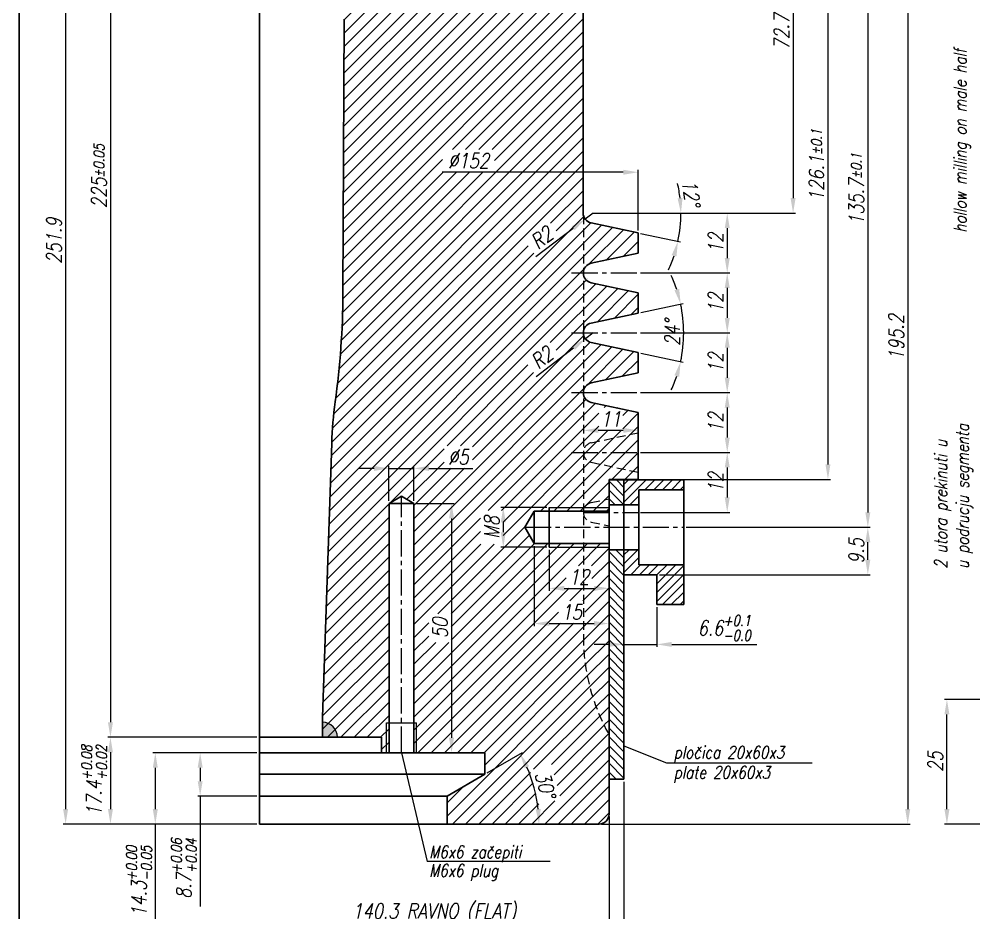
# Model space of a CAD drawing. Extents: x 39 to 1277, y -73 to 631.
# Drawn here: x 479.4 to 671, y 100.4 to 279.6 of the extents above; entities that cross this region are included whole.
import ezdxf

# ---------------------------------------------------------------- set-up
doc = ezdxf.new("R2010")
doc.units = 0
doc.header["$LTSCALE"] = 7
doc.header["$MEASUREMENT"] = 0
doc.linetypes.add('CENTER2', pattern=[1.125, 0.75, -0.125, 0.125, -0.125])
doc.linetypes.add('HIDDEN', pattern=[0.375, 0.25, -0.125])
doc.layers.get('0').update_dxf_attribs({"linetype": 'CONTINUOUS', "lineweight": 15})
for name, color, linetype, lineweight in [('1', 1, 'CENTER2', 15), ('2', 2, 'HIDDEN', 15), ('3', 3, 'CONTINUOUS', 30), ('8', 251, 'CONTINUOUS', 15), ('ENGLISH', 252, 'CONTINUOUS', 18)]:
    doc.layers.add(name, color=color, linetype=linetype, lineweight=lineweight)
doc.styles.add('ITALICT', font='ITALICT.shx', dxfattribs={"width": 0.8, "height": 3})
doc.dimstyles.get("Standard").update_dxf_attribs({"dimtxt": 3, "dimasz": 3, "dimexe": 0.5, "dimexo": 0.5, "dimgap": 0.8, "dimtad": 1, "dimdsep": 46, "dimtxsty": 'ITALICT', "dimcen": 0.09, "dimazin": 2, "dimtfac": 1, "dimtmove": 0, "dimatfit": 3, "dimfxl": 1, "dimtolj": 1, "dimtzin": 0, "dimarcsym": 0})

# ---------------------------------------------------------------- blocks, each defined once
blk = doc.blocks.new('*D74')
at = {"color": 0, "lineweight": -2, "transparency": 16777216}
for p, q in [((585.78, 173.22), (585.78, 164.98)), ((588.78, 165.48), (594.78, 165.48))]:
    blk.add_line(p, q, dxfattribs=at)
at = {"color": 0, "transparency": 16777216}
for points in [[(588.78, 165.98), (588.78, 164.98), (585.78, 165.48)], [(594.78, 165.98), (594.78, 164.98), (597.78, 165.48)]]:
    blk.add_solid(points, dxfattribs=at)
at = {"color": 0, "transparency": 16777216, "insert": (591.78, 167.78), "char_height": 3, "attachment_point": 5, "style": 'ITALICT'}
blk.add_mtext('\\A1;12', dxfattribs=at)
blk = doc.blocks.new('*D75')
at = {"color": 0, "lineweight": -2, "transparency": 16777216}
for p, q in [((582.78, 173.97), (582.78, 157.93)), ((585.78, 158.43), (594.78, 158.43))]:
    blk.add_line(p, q, dxfattribs=at)
at = {"color": 0, "transparency": 16777216}
for points in [[(585.78, 158.93), (585.78, 157.93), (582.78, 158.43)], [(594.78, 158.93), (594.78, 157.93), (597.78, 158.43)]]:
    blk.add_solid(points, dxfattribs=at)
at = {"color": 0, "transparency": 16777216, "insert": (590.28, 160.73), "char_height": 3, "attachment_point": 5, "style": 'ITALICT'}
blk.add_mtext('\\A1;15', dxfattribs=at)
blk = doc.blocks.new('*D21')
at = {"color": 0, "lineweight": -2, "transparency": 16777216}
for p, q in [((606.08, 313.42), (642.21, 313.42)), ((641.71, 310.42), (641.71, 190.32)), ((604.13, 187.32), (642.21, 187.32))]:
    blk.add_line(p, q, dxfattribs=at)
at = {"color": 0, "transparency": 16777216}
for points in [[(641.21, 310.42), (642.21, 310.42), (641.71, 313.42)], [(641.21, 190.32), (642.21, 190.32), (641.71, 187.32)]]:
    blk.add_solid(points, dxfattribs=at)
at = {"color": 0, "transparency": 16777216, "insert": (639.41, 250.37), "char_height": 3, "attachment_point": 5, "rotation": 90, "style": 'ITALICT'}
blk.add_mtext('\\A1;126.1{}{\\H0.71x;\\C3;%%p0.1}', dxfattribs=at)
blk = doc.blocks.new('*D22')
at = {"color": 0, "lineweight": -2, "transparency": 16777216}
for p, q in [((606.08, 313.42), (650.21, 313.42)), ((649.71, 310.42), (649.71, 180.72)), ((613.28, 177.72), (650.21, 177.72))]:
    blk.add_line(p, q, dxfattribs=at)
at = {"color": 0, "transparency": 16777216}
for points in [[(649.21, 310.42), (650.21, 310.42), (649.71, 313.42)], [(649.21, 180.72), (650.21, 180.72), (649.71, 177.72)]]:
    blk.add_solid(points, dxfattribs=at)
at = {"color": 0, "transparency": 16777216, "insert": (647.41, 245.57), "char_height": 3, "attachment_point": 5, "rotation": 90, "style": 'ITALICT'}
blk.add_mtext('\\A1;135.7{}{\\H0.71x;\\C3;%%p0.1}', dxfattribs=at)
blk = doc.blocks.new('*D76')
at = {"color": 0, "lineweight": -2, "transparency": 16777216}
for p, q in [((594.63, 216.72), (593.04, 215.51)), ((583.18, 207.99), (590.66, 213.69))]:
    blk.add_line(p, q, dxfattribs=at)
at = {"color": 0, "transparency": 16777216}
blk.add_solid([(590.35, 214.09), (590.96, 213.29), (593.04, 215.51)], dxfattribs=at)
at = {"color": 0, "transparency": 16777216, "insert": (584.33, 211.76), "char_height": 3, "attachment_point": 5, "rotation": 37.3097, "style": 'ITALICT'}
blk.add_mtext('\\A1;R2', dxfattribs=at)
blk = doc.blocks.new('*D23')
at = {"color": 0, "lineweight": -2, "transparency": 16777216}
for p, q in [((604.17, 220.79), (612.65, 222.6)), ((604.17, 212.65), (612.65, 210.85))]:
    blk.add_line(p, q, dxfattribs=at)
for start, end in [(18.1964, 24.3928), (348, 12), (335.6072, 341.8036)]:
    blk.add_arc((585.01, 216.72), 27.75, start, end, dxfattribs=at)
at = {"color": 0, "transparency": 16777216}
for points in [[(611.86, 225.52), (610.9, 225.26), (612.16, 222.49)], [(610.9, 208.18), (611.86, 207.92), (612.16, 210.95)]]:
    blk.add_solid(points, dxfattribs=at)
at = {"color": 0, "transparency": 16777216, "insert": (610.47, 216.72), "char_height": 3, "attachment_point": 5, "rotation": 90, "style": 'ITALICT'}
blk.add_mtext('\\A1;24°', dxfattribs=at)
blk = doc.blocks.new('*D24')
at = {"color": 0, "lineweight": -2, "transparency": 16777216}
for p, q in [((604.13, 228.72), (622, 228.72)), ((621.5, 225.72), (621.5, 219.72)), ((604.13, 216.72), (622, 216.72))]:
    blk.add_line(p, q, dxfattribs=at)
at = {"color": 0, "transparency": 16777216}
for points in [[(621, 225.72), (622, 225.72), (621.5, 228.72)], [(621, 219.72), (622, 219.72), (621.5, 216.72)]]:
    blk.add_solid(points, dxfattribs=at)
at = {"color": 0, "transparency": 16777216, "insert": (619.2, 222.72), "char_height": 3, "attachment_point": 5, "rotation": 90, "style": 'ITALICT'}
blk.add_mtext('\\A1;12', dxfattribs=at)
blk = doc.blocks.new('*D25')
at = {"color": 0, "lineweight": -2, "transparency": 16777216}
for p, q in [((604.13, 216.72), (622, 216.72)), ((621.5, 213.72), (621.5, 207.72)), ((604.13, 204.72), (622, 204.72))]:
    blk.add_line(p, q, dxfattribs=at)
at = {"color": 0, "transparency": 16777216}
for points in [[(621, 213.72), (622, 213.72), (621.5, 216.72)], [(621, 207.72), (622, 207.72), (621.5, 204.72)]]:
    blk.add_solid(points, dxfattribs=at)
at = {"color": 0, "transparency": 16777216, "insert": (619.2, 210.72), "char_height": 3, "attachment_point": 5, "rotation": 90, "style": 'ITALICT'}
blk.add_mtext('\\A1;12', dxfattribs=at)
blk = doc.blocks.new('*D26')
at = {"color": 0, "lineweight": -2, "transparency": 16777216}
for p, q in [((604.13, 204.72), (622, 204.72)), ((621.5, 201.72), (621.5, 195.72)), ((604.13, 192.72), (622, 192.72))]:
    blk.add_line(p, q, dxfattribs=at)
at = {"color": 0, "transparency": 16777216}
for points in [[(621, 201.72), (622, 201.72), (621.5, 204.72)], [(621, 195.72), (622, 195.72), (621.5, 192.72)]]:
    blk.add_solid(points, dxfattribs=at)
at = {"color": 0, "transparency": 16777216, "insert": (619.2, 198.72), "char_height": 3, "attachment_point": 5, "rotation": 90, "style": 'ITALICT'}
blk.add_mtext('\\A1;12', dxfattribs=at)
blk = doc.blocks.new('*D27')
at = {"color": 0, "lineweight": -2, "transparency": 16777216}
for p, q in [((604.13, 192.72), (622, 192.72)), ((621.5, 189.72), (621.5, 183.72)), ((604.13, 180.72), (622, 180.72))]:
    blk.add_line(p, q, dxfattribs=at)
at = {"color": 0, "transparency": 16777216}
for points in [[(621, 189.72), (622, 189.72), (621.5, 192.72)], [(621, 183.72), (622, 183.72), (621.5, 180.72)]]:
    blk.add_solid(points, dxfattribs=at)
at = {"color": 0, "transparency": 16777216, "insert": (619.2, 186.72), "char_height": 3, "attachment_point": 5, "rotation": 90, "style": 'ITALICT'}
blk.add_mtext('\\A1;12', dxfattribs=at)
blk = doc.blocks.new('*D77')
at = {"color": 0, "lineweight": -2, "transparency": 16777216}
blk.add_line((600.63, 197.16), (595.63, 197.16), dxfattribs=at)
at = {"color": 0, "transparency": 16777216}
for points in [[(595.63, 197.66), (595.63, 196.66), (592.63, 197.16)], [(600.63, 197.66), (600.63, 196.66), (603.63, 197.16)]]:
    blk.add_solid(points, dxfattribs=at)
at = {"color": 0, "transparency": 16777216, "insert": (598.13, 199.46), "char_height": 3, "attachment_point": 5, "style": 'ITALICT'}
blk.add_mtext('\\A1;11', dxfattribs=at)
blk = doc.blocks.new('*D28')
at = {"color": 0, "lineweight": -2, "transparency": 16777216}
for p, q in [((527.13, 360.62), (497.24, 360.62)), ((497.74, 357.62), (497.74, 138.62)), ((527.13, 135.62), (497.24, 135.62))]:
    blk.add_line(p, q, dxfattribs=at)
at = {"color": 0, "transparency": 16777216}
for points in [[(497.24, 357.62), (498.24, 357.62), (497.74, 360.62)], [(497.24, 138.62), (498.24, 138.62), (497.74, 135.62)]]:
    blk.add_solid(points, dxfattribs=at)
at = {"color": 0, "transparency": 16777216, "insert": (495.44, 248.12), "char_height": 3, "attachment_point": 5, "rotation": 90, "style": 'ITALICT'}
blk.add_mtext('\\A1;225{}{\\H0.71x;\\C3;%%p0.05}', dxfattribs=at)
blk = doc.blocks.new('*D29')
at = {"color": 0, "lineweight": -2, "transparency": 16777216}
for p, q in [((527.13, 135.62), (497.24, 135.62)), ((497.74, 132.62), (497.74, 121.22)), ((527.13, 118.22), (497.24, 118.22))]:
    blk.add_line(p, q, dxfattribs=at)
at = {"color": 0, "transparency": 16777216}
for points in [[(497.24, 132.62), (498.24, 132.62), (497.74, 135.62)], [(497.24, 121.22), (498.24, 121.22), (497.74, 118.22)]]:
    blk.add_solid(points, dxfattribs=at)
at = {"color": 0, "transparency": 16777216, "insert": (494.46, 126.92), "char_height": 3, "attachment_point": 5, "rotation": 90, "style": 'ITALICT'}
blk.add_mtext('\\A1;17.4{}{\\H0.71x;\\C3;\\S+0.08^ +0.02;}', dxfattribs=at)
blk = doc.blocks.new('*D78')
at = {"color": 0, "lineweight": -2, "transparency": 16777216}
for p, q in [((585.28, 181.72), (576.06, 181.72)), ((576.56, 178.72), (576.56, 176.72)), ((585.28, 173.72), (576.06, 173.72))]:
    blk.add_line(p, q, dxfattribs=at)
at = {"color": 0, "transparency": 16777216}
for points in [[(576.06, 178.72), (577.06, 178.72), (576.56, 181.72)], [(576.06, 176.72), (577.06, 176.72), (576.56, 173.72)]]:
    blk.add_solid(points, dxfattribs=at)
at = {"color": 0, "transparency": 16777216, "insert": (574.26, 177.72), "char_height": 3, "attachment_point": 5, "rotation": 90, "style": 'ITALICT'}
blk.add_mtext('\\A1;M8', dxfattribs=at)
blk = doc.blocks.new('*D31')
at = {"color": 0, "lineweight": -2, "transparency": 16777216}
for p, q in [((527.13, 132.52), (506.24, 132.52)), ((506.74, 129.52), (506.74, 121.22)), ((527.13, 118.22), (506.24, 118.22)), ((506.74, 118.22), (506.74, 98.26))]:
    blk.add_line(p, q, dxfattribs=at)
at = {"color": 0, "transparency": 16777216}
for points in [[(506.24, 129.52), (507.24, 129.52), (506.74, 132.52)], [(506.24, 121.22), (507.24, 121.22), (506.74, 118.22)]]:
    blk.add_solid(points, dxfattribs=at)
at = {"color": 0, "transparency": 16777216, "insert": (503.46, 106.74), "char_height": 3, "attachment_point": 5, "rotation": 90, "style": 'ITALICT'}
blk.add_mtext('\\A1;14.3{}{\\H0.71x;\\C3;\\S+0.00^ -0.05;}', dxfattribs=at)
blk = doc.blocks.new('*D32')
at = {"color": 0, "lineweight": -2, "transparency": 16777216}
for p, q in [((527.13, 132.52), (515.24, 132.52)), ((515.74, 129.52), (515.74, 126.82)), ((527.13, 123.82), (515.24, 123.82)), ((515.74, 123.82), (515.74, 101.7))]:
    blk.add_line(p, q, dxfattribs=at)
at = {"color": 0, "transparency": 16777216}
for points in [[(515.24, 129.52), (516.24, 129.52), (515.74, 132.52)], [(515.24, 126.82), (516.24, 126.82), (515.74, 123.82)]]:
    blk.add_solid(points, dxfattribs=at)
at = {"color": 0, "transparency": 16777216, "insert": (512.46, 109.27), "char_height": 3, "attachment_point": 5, "rotation": 90, "style": 'ITALICT'}
blk.add_mtext('\\A1;8.7{}{\\H0.71x;\\C3;\\S+0.06^ +0.04;}', dxfattribs=at)
blk = doc.blocks.new('*D37')
at = {"color": 0, "lineweight": -2, "transparency": 16777216}
for p, q in [((527.13, 370.12), (488.24, 370.12)), ((488.74, 367.12), (488.74, 121.22)), ((527.13, 118.22), (488.24, 118.22))]:
    blk.add_line(p, q, dxfattribs=at)
at = {"color": 0, "transparency": 16777216}
for points in [[(488.24, 367.12), (489.24, 367.12), (488.74, 370.12)], [(488.24, 121.22), (489.24, 121.22), (488.74, 118.22)]]:
    blk.add_solid(points, dxfattribs=at)
at = {"color": 0, "transparency": 16777216, "insert": (486.44, 235.17), "char_height": 3, "attachment_point": 5, "rotation": 90, "style": 'ITALICT'}
blk.add_mtext('\\A1;251.9', dxfattribs=at)
blk = doc.blocks.new('*D40')
at = {"color": 0, "lineweight": -2, "transparency": 16777216}
for p, q in [((710.66, 143.22), (665.08, 143.22)), ((665.58, 121.22), (665.58, 140.22)), ((675.33, 118.22), (665.08, 118.22))]:
    blk.add_line(p, q, dxfattribs=at)
at = {"color": 0, "transparency": 16777216}
for points in [[(665.08, 140.22), (666.08, 140.22), (665.58, 143.22)], [(665.08, 121.22), (666.08, 121.22), (665.58, 118.22)]]:
    blk.add_solid(points, dxfattribs=at)
at = {"color": 0, "transparency": 16777216, "insert": (663.28, 130.72), "char_height": 3, "attachment_point": 5, "rotation": 90, "style": 'ITALICT'}
blk.add_mtext('\\A1;25', dxfattribs=at)
blk = doc.blocks.new('*D79')
at = {"color": 0, "lineweight": -2, "transparency": 16777216}
for p, q in [((603.63, 237.25), (603.63, 249.41)), ((600.63, 248.91), (564.33, 248.91))]:
    blk.add_line(p, q, dxfattribs=at)
at = {"color": 0, "transparency": 16777216}
blk.add_solid([(600.63, 249.41), (600.63, 248.41), (603.63, 248.91)], dxfattribs=at)
at = {"color": 0, "transparency": 16777216, "insert": (569.59, 251.21), "char_height": 3, "attachment_point": 5, "style": 'ITALICT'}
blk.add_mtext('\\A1;%%c152', dxfattribs=at)
blk = doc.blocks.new('*D43')
at = {"color": 0, "lineweight": -2, "transparency": 16777216}
for p, q in [((607.38, 161.72), (607.38, 153.74)), ((597.78, 154.24), (594.78, 154.24)), ((600.78, 154.24), (607.38, 154.24)), ((610.38, 154.24), (627.47, 154.24))]:
    blk.add_line(p, q, dxfattribs=at)
at = {"color": 0, "transparency": 16777216}
for points in [[(597.78, 154.74), (597.78, 153.74), (600.78, 154.24)], [(610.38, 154.74), (610.38, 153.74), (607.38, 154.24)]]:
    blk.add_solid(points, dxfattribs=at)
at = {"color": 0, "transparency": 16777216, "insert": (620.9, 157.53), "char_height": 3, "attachment_point": 5, "style": 'ITALICT'}
blk.add_mtext('\\A1;6.6{}{\\H0.71x;\\C3;\\S+0.1^ -0.0;}', dxfattribs=at)
blk = doc.blocks.new('*D44')
at = {"color": 0, "lineweight": -2, "transparency": 16777216}
for p, q in [((613.28, 177.72), (650.21, 177.72)), ((649.71, 171.22), (649.71, 174.72)), ((607.88, 168.22), (650.21, 168.22))]:
    blk.add_line(p, q, dxfattribs=at)
at = {"color": 0, "transparency": 16777216}
for points in [[(649.21, 174.72), (650.21, 174.72), (649.71, 177.72)], [(649.21, 171.22), (650.21, 171.22), (649.71, 168.22)]]:
    blk.add_solid(points, dxfattribs=at)
at = {"color": 0, "transparency": 16777216, "insert": (647.41, 172.97), "char_height": 3, "attachment_point": 5, "rotation": 90, "style": 'ITALICT'}
blk.add_mtext('\\A1;9.5', dxfattribs=at)
blk = doc.blocks.new('*D45')
at = {"color": 0, "lineweight": -2, "transparency": 16777216}
for p, q in [((597.78, 119.72), (597.78, 96.71)), ((594.78, 97.21), (541.68, 97.21))]:
    blk.add_line(p, q, dxfattribs=at)
at = {"color": 0, "transparency": 16777216}
blk.add_solid([(594.78, 97.71), (594.78, 96.71), (597.78, 97.21)], dxfattribs=at)
at = {"color": 0, "transparency": 16777216, "insert": (562.71, 100.29), "char_height": 3, "attachment_point": 5, "style": 'ITALICT'}
blk.add_mtext('\\A1;140.3 RAVNO (FLAT)', dxfattribs=at)
blk = doc.blocks.new('*D50')
at = {"color": 0, "lineweight": -2, "transparency": 16777216}
for p, q in [((600.78, 126.72), (600.78, 87.71)), ((597.78, 88.21), (543.18, 88.21))]:
    blk.add_line(p, q, dxfattribs=at)
at = {"color": 0, "transparency": 16777216}
blk.add_solid([(597.78, 88.71), (597.78, 87.71), (600.78, 88.21)], dxfattribs=at)
at = {"color": 0, "transparency": 16777216, "insert": (564.21, 91.29), "char_height": 3, "attachment_point": 5, "style": 'ITALICT'}
blk.add_mtext('\\A1;146.3 RAVNO (FLAT)', dxfattribs=at)
blk = doc.blocks.new('*D53')
at = {"color": 0, "lineweight": -2, "transparency": 16777216}
for p, q in [((606.08, 313.42), (658.21, 313.42)), ((657.71, 310.42), (657.71, 121.22)), ((596.28, 118.22), (658.21, 118.22))]:
    blk.add_line(p, q, dxfattribs=at)
at = {"color": 0, "transparency": 16777216}
for points in [[(657.21, 310.42), (658.21, 310.42), (657.71, 313.42)], [(657.21, 121.22), (658.21, 121.22), (657.71, 118.22)]]:
    blk.add_solid(points, dxfattribs=at)
at = {"color": 0, "transparency": 16777216, "insert": (655.41, 215.82), "char_height": 3, "attachment_point": 5, "rotation": 90, "style": 'ITALICT'}
blk.add_mtext('\\A1;195.2', dxfattribs=at)
blk = doc.blocks.new('*D54')
at = {"color": 0, "lineweight": -2, "transparency": 16777216}
for p, q in [((595.08, 240.72), (622, 240.72)), ((621.5, 237.72), (621.5, 231.72)), ((604.13, 228.72), (622, 228.72))]:
    blk.add_line(p, q, dxfattribs=at)
at = {"color": 0, "transparency": 16777216}
for points in [[(621, 237.72), (622, 237.72), (621.5, 240.72)], [(621, 231.72), (622, 231.72), (621.5, 228.72)]]:
    blk.add_solid(points, dxfattribs=at)
at = {"color": 0, "transparency": 16777216, "insert": (619.2, 234.72), "char_height": 3, "attachment_point": 5, "rotation": 90, "style": 'ITALICT'}
blk.add_mtext('\\A1;12', dxfattribs=at)
blk = doc.blocks.new('*D80')
at = {"color": 0, "lineweight": -2, "transparency": 16777216}
for p, q in [((559.13, 182.52), (566.68, 182.52)), ((566.18, 179.52), (566.18, 135.52))]:
    blk.add_line(p, q, dxfattribs=at)
at = {"color": 0, "transparency": 16777216}
for points in [[(565.68, 179.52), (566.68, 179.52), (566.18, 182.52)], [(565.68, 135.52), (566.68, 135.52), (566.18, 132.52)]]:
    blk.add_solid(points, dxfattribs=at)
at = {"color": 0, "transparency": 16777216, "insert": (563.88, 157.52), "char_height": 3, "attachment_point": 5, "rotation": 90, "style": 'ITALICT'}
blk.add_mtext('\\A1;50', dxfattribs=at)
blk = doc.blocks.new('*D81')
at = {"color": 0, "lineweight": -2, "transparency": 16777216}
for p, q in [((553.63, 183.02), (553.63, 190.03)), ((558.63, 183.02), (558.63, 190.03)), ((550.63, 189.53), (547.63, 189.53)), ((553.63, 189.53), (558.63, 189.53)), ((561.63, 189.53), (570.46, 189.53))]:
    blk.add_line(p, q, dxfattribs=at)
at = {"color": 0, "transparency": 16777216}
for points in [[(550.63, 190.03), (550.63, 189.03), (553.63, 189.53)], [(561.63, 190.03), (561.63, 189.03), (558.63, 189.53)]]:
    blk.add_solid(points, dxfattribs=at)
at = {"color": 0, "transparency": 16777216, "insert": (567.55, 191.83), "char_height": 3, "attachment_point": 5, "style": 'ITALICT'}
blk.add_mtext('\\A1;%%c5', dxfattribs=at)
blk = doc.blocks.new('*D82')
at = {"color": 0, "lineweight": -2, "transparency": 16777216}
blk.add_line((573.32, 128.46), (580.39, 132.54), dxfattribs=at)
blk.add_arc((555.58, 118.22), 28.14, 6.1107, 23.8893, dxfattribs=at)
at = {"color": 0, "transparency": 16777216}
for points in [[(580.87, 129.39), (581.76, 129.84), (579.96, 132.29)], [(584.07, 121.24), (583.07, 121.19), (583.73, 118.22)]]:
    blk.add_solid(points, dxfattribs=at)
at = {"color": 0, "transparency": 16777216, "insert": (584.99, 126.1), "char_height": 3, "attachment_point": 5, "rotation": 285, "style": 'ITALICT'}
blk.add_mtext('\\A1;30°', dxfattribs=at)
blk = doc.blocks.new('*D87')
at = {"color": 0, "lineweight": -2, "transparency": 16777216}
for p, q in [((606.08, 313.42), (635.21, 313.42)), ((634.71, 310.42), (634.71, 243.72)), ((595.08, 240.72), (635.21, 240.72))]:
    blk.add_line(p, q, dxfattribs=at)
at = {"color": 0, "transparency": 16777216}
for points in [[(634.21, 310.42), (635.21, 310.42), (634.71, 313.42)], [(634.21, 243.72), (635.21, 243.72), (634.71, 240.72)]]:
    blk.add_solid(points, dxfattribs=at)
at = {"color": 0, "transparency": 16777216, "insert": (632.41, 277.07), "char_height": 3, "attachment_point": 5, "rotation": 90, "style": 'ITALICT'}
blk.add_mtext('\\A1;72.7', dxfattribs=at)
blk = doc.blocks.new('*D88')
at = {"color": 0, "lineweight": -2, "transparency": 16777216}
for p, q in [((594.58, 240.72), (592.99, 239.51)), ((583.1, 232.03), (590.6, 237.7))]:
    blk.add_line(p, q, dxfattribs=at)
at = {"color": 0, "transparency": 16777216}
blk.add_solid([(590.3, 238.1), (590.9, 237.3), (592.99, 239.51)], dxfattribs=at)
at = {"color": 0, "transparency": 16777216, "insert": (584.27, 235.79), "char_height": 3, "attachment_point": 5, "rotation": 37.1283, "style": 'ITALICT'}
blk.add_mtext('\\A1;R2', dxfattribs=at)
blk = doc.blocks.new('*D89')
at = {"color": 0, "lineweight": -2, "transparency": 16777216}
for p, q in [((595.58, 240.72), (612.71, 240.72)), ((604.12, 236.65), (612.1, 234.95))]:
    blk.add_line(p, q, dxfattribs=at)
for start, end in [(6.313, 12.626), (348, 0), (335.374, 341.687)]:
    blk.add_arc((584.96, 240.72), 27.24, start, end, dxfattribs=at)
at = {"color": 0, "transparency": 16777216}
for points in [[(612.54, 243.74), (611.54, 243.69), (612.21, 240.72)], [(610.34, 232.29), (611.31, 232.03), (611.61, 235.06)]]:
    blk.add_solid(points, dxfattribs=at)
at = {"color": 0, "transparency": 16777216, "insert": (614.23, 244.75), "char_height": 3, "attachment_point": 5, "rotation": 277.8401, "style": 'ITALICT'}
blk.add_mtext('\\A1;12°', dxfattribs=at)
blk = doc.blocks.new('*D90')
at = {"color": 0, "lineweight": -2, "transparency": 16777216}
blk.add_line((674.7, 150.76), (691.88, 146.12), dxfattribs=at)
at = {"color": 0, "transparency": 16777216}
blk.add_solid([(692.01, 146.6), (691.75, 145.64), (694.78, 145.34)], dxfattribs=at)
at = {"color": 0, "transparency": 16777216, "insert": (679.55, 151.84), "char_height": 3, "attachment_point": 5, "rotation": 344.8826, "style": 'ITALICT'}
blk.add_mtext('\\A1;R40', dxfattribs=at)

msp = doc.modelspace()

# ---------------------------------------------------------------- hatches: boundary and pattern name
h = msp.add_hatch(color=256)
h.dxf.hatch_style = 1
h.paths.add_polyline_path([(540.284, 138.621), (540.284, 135.621), (543.284, 135.621, 0.41421356)])
h.paths.add_polyline_path([(550.934, 360.621), (547.884, 360.621, -0.02763369), (548.6073, 357.6976, 0.34936874)])
at = {"layer": '8'}
h = msp.add_hatch(dxfattribs=at)
h.set_pattern_fill('ANSI31', color=256, scale=15)
edge = h.paths.add_edge_path()
edge.add_arc((632.634, 155.771), 40, 198.182106, 209.395776, ccw=False)
edge.add_line((594.6313, 143.2895), (558.634, 143.2895))
edge.add_line((558.634, 143.2895), (558.634, 132.521))
edge.add_line((558.634, 132.521), (572.884, 132.521))
edge.add_line((572.884, 132.521), (572.884, 128.2089))
edge.add_line((572.884, 128.2089), (565.284, 123.821))
edge.add_line((565.284, 123.821), (565.284, 118.221))
edge.add_line((565.284, 118.221), (595.784, 118.221))
edge.add_arc((595.784, 120.221), 2, 270, 360)
edge.add_line((597.784, 120.221), (597.784, 136.1374))
edge = h.paths.add_edge_path()
edge.add_line((592.634, 155.771), (592.634, 168.7641))
edge.add_line((592.634, 168.7641), (558.634, 168.7641))
edge.add_line((558.634, 168.7641), (558.634, 143.2895))
edge.add_line((558.634, 143.2895), (594.6313, 143.2895))
edge.add_arc((632.634, 155.771), 40, 180, 198.182106, ccw=False)
h.paths.add_polyline_path([(553.634, 168.7641), (541.2643, 168.7641), (540.4074, 143.2895), (553.634, 143.2895)])
h.paths.add_polyline_path([(553.634, 143.2895), (540.4074, 143.2895), (540.284, 139.621), (540.284, 135.621), (552.134, 135.621), (552.134, 132.521), (553.634, 132.521)])
edge = h.paths.add_edge_path()
edge.add_line((553.634, 182.521), (556.134, 183.9644))
edge.add_line((556.134, 183.9644), (558.634, 182.521))
edge.add_line((558.634, 182.521), (558.634, 168.7641))
edge.add_line((558.634, 168.7641), (592.634, 168.7641))
edge.add_line((592.634, 168.7641), (592.634, 174.471))
edge.add_line((592.634, 174.471), (582.784, 174.471))
edge.add_line((582.784, 174.471), (580.9077, 177.721))
edge.add_line((580.9077, 177.721), (582.784, 180.971))
edge.add_line((582.784, 180.971), (592.634, 180.971))
edge.add_line((592.634, 180.971), (592.634, 201.6948))
edge.add_line((592.634, 201.6948), (542.6868, 201.6948))
edge.add_arc((622.0888, 191.9316), 80, 172.990177, 178.073505)
edge.add_line((542.134, 194.621), (541.2643, 168.7641))
edge.add_line((541.2643, 168.7641), (553.634, 168.7641))
edge.add_line((553.634, 168.7641), (553.634, 182.521))
edge = h.paths.add_edge_path()
edge.add_line((592.634, 230.8975), (544.4126, 230.8975))
edge.add_line((544.4126, 230.8975), (544.384, 224.621))
edge.add_arc((379.857, 225.3689), 164.5288, 352.140663, 359.739566, ccw=False)
edge.add_arc((622.0888, 191.9316), 80, 172.140663, 172.990177)
edge.add_line((542.6868, 201.6948), (592.634, 201.6948))
edge.add_line((592.634, 201.6948), (592.634, 230.8975))
edge = h.paths.add_edge_path()
edge.add_line((592.584, 282.4682), (544.6673, 282.4682))
edge.add_arc((744.632, 278.712), 200, 178.923861, 179.739566)
edge.add_line((544.634, 279.621), (544.4126, 230.8975))
edge.add_line((544.4126, 230.8975), (592.634, 230.8975))
edge.add_line((592.634, 230.8975), (592.634, 240.2766))
edge.add_arc((594.584, 240.721), 2, 180, 192.838568, ccw=False)
edge.add_line((592.584, 240.721), (592.584, 282.4682))
edge = h.paths.add_edge_path()
edge.add_line((592.584, 334.6602), (547.0571, 334.6602))
edge.add_arc((654.4007, 322.621), 108.0167, 173.600724, 180)
edge.add_line((546.384, 322.621), (546.384, 312.621))
edge.add_arc((417.3738, 312.621), 129.0103, 354.084369, 360, ccw=False)
edge.add_arc((744.632, 278.712), 200, 174.084369, 178.923861)
edge.add_line((544.6673, 282.4682), (592.584, 282.4682))
edge.add_line((592.584, 282.4682), (592.584, 334.6602))
edge = h.paths.add_edge_path()
edge.add_line((603.634, 236.7527), (594.1682, 238.7647))
edge.add_arc((594.584, 240.721), 2, 192.838568, 258, ccw=False)
edge.add_line((592.634, 240.2766), (592.634, 228.721))
edge.add_arc((594.634, 228.721), 2, 102, 180, ccw=False)
edge.add_line((594.2182, 230.6773), (603.634, 232.6787))
edge.add_line((603.634, 232.6787), (603.634, 236.7527))
edge = h.paths.add_edge_path()
edge.add_line((603.634, 224.7633), (594.2182, 226.7647))
edge.add_arc((594.634, 228.721), 2, 180, 258, ccw=False)
edge.add_line((592.634, 228.721), (592.634, 216.721))
edge.add_arc((594.634, 216.721), 2, 102, 180, ccw=False)
edge.add_line((594.2182, 218.6773), (603.634, 220.6787))
edge.add_line((603.634, 220.6787), (603.634, 224.7633))
edge = h.paths.add_edge_path()
edge.add_line((603.634, 212.7633), (594.2182, 214.7647))
edge.add_arc((594.634, 216.721), 2, 180, 258, ccw=False)
edge.add_line((592.634, 216.721), (592.634, 204.721))
edge.add_arc((594.634, 204.721), 2, 102, 180, ccw=False)
edge.add_line((594.2182, 206.6773), (603.634, 208.6787))
edge.add_line((603.634, 208.6787), (603.634, 212.7633))
edge = h.paths.add_edge_path()
edge.add_line((603.634, 200.7633), (594.2182, 202.7647))
edge.add_arc((594.634, 204.721), 2, 180, 258, ccw=False)
edge.add_line((592.634, 204.721), (592.634, 192.721))
edge.add_arc((594.634, 192.721), 2, 102, 180, ccw=False)
edge.add_line((594.2182, 194.6773), (603.634, 196.6787))
edge.add_line((603.634, 196.6787), (603.634, 200.7633))
edge = h.paths.add_edge_path(flags=17)
edge.add_line((603.634, 196.6787), (594.2182, 194.6773))
edge.add_arc((594.634, 192.721), 2, 102, 180)
edge.add_line((592.634, 192.721), (603.634, 192.721))
edge.add_line((603.634, 192.721), (603.634, 196.6787))
edge = h.paths.add_edge_path(flags=17)
edge.add_line((603.634, 192.721), (592.634, 192.721))
edge.add_arc((594.634, 192.721), 2, 180, 258)
edge.add_line((594.2182, 190.7647), (603.634, 188.7633))
edge.add_line((603.634, 188.7633), (603.634, 192.721))
edge = h.paths.add_edge_path()
edge.add_line((603.634, 188.7633), (594.2182, 190.7647))
edge.add_arc((594.634, 192.721), 2, 180, 258, ccw=False)
edge.add_line((592.634, 192.721), (592.634, 180.971))
edge.add_line((592.634, 180.971), (592.6497, 180.971))
edge.add_arc((594.634, 180.721), 2, 102, 172.819244, ccw=False)
edge.add_line((594.2182, 182.6773), (597.784, 183.4353))
edge.add_line((597.784, 183.4353), (597.784, 187.321))
edge.add_line((597.784, 187.321), (603.634, 187.321))
edge.add_line((603.634, 187.321), (603.634, 188.7633))
edge = h.paths.add_edge_path(flags=17)
edge.add_line((597.784, 183.4353), (594.2182, 182.6773))
edge.add_arc((594.634, 180.721), 2, 102, 172.819244)
edge.add_line((592.6497, 180.971), (597.784, 180.971))
edge.add_line((597.784, 180.971), (597.784, 183.4353))
edge = h.paths.add_edge_path()
edge.add_line((597.784, 174.471), (592.634, 174.471))
edge.add_line((592.634, 174.471), (592.634, 155.771))
edge.add_arc((632.634, 155.771), 40, 180, 209.395776)
edge.add_line((597.784, 136.1374), (597.784, 174.471))
h.paths.add_polyline_path([(581.8826, 129.002), (583.7498, 122.0335), (588.0964, 123.1982), (586.2292, 130.1666)], flags=16)
h.paths.add_polyline_path([(566.1277, 154.6567), (566.1277, 160.3853), (561.6277, 160.3853), (561.6277, 154.6567)], flags=16)
h.paths.add_polyline_path([(587.6483, 158.4781), (592.9198, 158.4781), (592.9198, 162.9781), (587.6483, 162.9781)], flags=16)
h.paths.add_polyline_path([(589.2055, 165.5305), (594.3626, 165.5305), (594.3626, 170.0305), (589.2055, 170.0305)])
h.paths.add_polyline_path([(576.5071, 174.3425), (576.5071, 181.0996), (572.0071, 181.0996), (572.0071, 174.3425)], flags=16)
h.paths.add_polyline_path([(564.684, 189.5821), (570.4126, 189.5821), (570.4126, 194.0821), (564.684, 194.0821)], flags=16)
h.paths.add_polyline_path([(595.7269, 197.2126), (600.5412, 197.2126), (600.5412, 201.7126), (595.7269, 201.7126)], flags=16)
h.paths.add_polyline_path([(583.1902, 208.0629), (588.201, 211.8815), (585.4734, 215.4607), (580.4626, 211.6421)], flags=16)
h.paths.add_polyline_path([(583.1128, 232.0992), (588.1357, 235.9019), (585.4195, 239.4897), (580.3966, 235.687)], flags=16)
h.paths.add_polyline_path([(564.3788, 248.9638), (574.7931, 248.9638), (574.7931, 253.4638), (564.3788, 253.4638)], flags=16)
edge = h.paths.add_edge_path()
edge.add_arc((589.584, 367.121), 3, 0, 90)
edge.add_line((589.584, 370.121), (582.634, 370.121))
edge.add_line((582.634, 370.121), (582.634, 348.121))
edge.add_line((582.634, 348.121), (577.634, 345.2343))
edge.add_line((577.634, 345.2343), (572.634, 348.121))
edge.add_line((572.634, 348.121), (572.634, 370.121))
edge.add_line((572.634, 370.121), (566.8736, 370.121))
edge.add_arc((566.8736, 368.121), 2, 90, 150)
edge.add_line((565.1415, 369.121), (560.234, 360.621))
edge.add_line((560.234, 360.621), (560.234, 358.621))
edge.add_line((560.234, 358.621), (555.234, 358.621))
edge.add_line((555.234, 358.621), (555.234, 360.621))
edge.add_line((555.234, 360.621), (547.884, 360.621))
edge.add_arc((521.8174, 352.621), 27.2667, 0, 17.061531, ccw=False)
edge.add_arc((489.084, 352.621), 60, 349.714471, 360, ccw=False)
edge.add_arc((654.4007, 322.621), 108.0167, 169.714471, 173.600724)
edge.add_line((547.0571, 334.6602), (592.584, 334.6602))
edge.add_line((592.584, 334.6602), (592.584, 367.121))
h = msp.add_hatch(dxfattribs=at)
h.set_pattern_fill('ANSI31', color=256, scale=10, angle=90, style=0)
h.set_pattern_definition([(135, (400.5288, -36.5076), (-0.8838835, -0.8838835), [])])
h.paths.add_polyline_path([(600.784, 140.721), (597.784, 140.721), (597.784, 127.221), (600.784, 127.221)])
h.paths.add_polyline_path([(600.784, 152.721), (597.784, 152.721), (597.784, 140.721), (600.784, 140.721)])
h.paths.add_polyline_path([(600.784, 173.221), (597.784, 173.221), (597.784, 152.721), (600.784, 152.721)])
h.paths.add_polyline_path([(600.784, 187.221), (597.784, 187.221), (597.784, 182.221), (600.784, 182.221)])
h = msp.add_hatch(dxfattribs=at)
h.set_pattern_fill('ANSI31', color=256, scale=10, style=0)
h.set_pattern_definition([(45, (400.5288, -35.1437), (-0.8838835, 0.8838835), [])])
h.paths.add_polyline_path([(603.784, 185.221), (612.784, 185.221), (612.784, 187.221), (600.784, 187.221), (600.784, 182.221), (603.784, 182.221)])
h.paths.add_polyline_path([(603.784, 170.221), (603.784, 173.221), (600.784, 173.221), (600.784, 168.221), (607.384, 168.221), (607.384, 162.221), (612.784, 162.221), (612.784, 170.221)])

# ---------------------------------------------------------------- linework, layer by layer
for p, q in [((594.584, 240.721), (595.084, 240.721)), ((585.784, 181.721), (597.784, 181.721)), ((585.784, 173.721), (597.784, 173.721)), ((553.134, 132.521), (553.134, 138.521)), ((553.134, 138.521), (559.134, 138.521)), ((559.134, 132.521), (559.134, 138.521)), ((556.134, 132.521), (561.2807, 110.7296)), ((600.784, 133.9188), (609.3226, 130.4677)), ((609.3226, 130.4677), (638.5549, 130.4677)), ((585.9878, 110.7296), (561.2807, 110.7296))]:
    msp.add_line(p, q)
msp.add_arc((540.284, 135.621), 3, 0, 90)
at = {"layer": '1'}
for p, q in [((590.2563, 228.721), (603.634, 228.721)), ((590.2563, 216.721), (603.634, 216.721)), ((590.2563, 204.721), (603.634, 204.721)), ((590.2563, 192.721), (603.634, 192.721)), ((556.134, 132.521), (556.134, 183.9644)), ((592.634, 180.721), (603.634, 180.721)), ((580.9077, 177.721), (612.784, 177.721))]:
    msp.add_line(p, q, dxfattribs=at)
at = {"layer": '2'}
for p, q in [((592.634, 240.2766), (592.634, 155.771)), ((594.2182, 194.6773), (603.634, 196.6787)), ((594.2182, 190.7647), (603.634, 188.7633)), ((594.2182, 182.6773), (597.784, 183.4353)), ((594.2182, 178.7647), (597.784, 178.0068))]:
    msp.add_line(p, q, dxfattribs=at)
for centre, radius, start, end in [((594.634, 192.721), 2, 102, 258), ((594.634, 180.721), 2, 102, 258), ((632.634, 155.771), 40, 180, 209.395776)]:
    msp.add_arc(centre, radius, start, end, dxfattribs=at)
at = {"layer": '3'}
for p, q in [((479.4079, 625.9628), (479.4079, 17.3608)), ((527.634, 370.121), (527.634, 118.221)), ((592.584, 367.121), (592.584, 240.721)), ((544.384, 224.621), (544.634, 279.621)), ((594.1682, 238.7647), (603.634, 236.7527)), ((603.634, 236.7527), (603.634, 232.6787)), ((594.2182, 230.6773), (603.634, 232.6787)), ((594.2182, 226.7647), (603.634, 224.7633)), ((603.634, 224.7633), (603.634, 220.6787)), ((594.2182, 218.6773), (603.634, 220.6787)), ((594.2182, 214.7647), (603.634, 212.7633)), ((603.634, 212.7633), (603.634, 208.6787)), ((594.2182, 206.6773), (603.634, 208.6787)), ((594.2182, 202.7647), (603.634, 200.7633)), ((603.634, 200.7633), (603.634, 187.321)), ((540.284, 139.621), (542.134, 194.621)), ((597.784, 187.321), (603.634, 187.321)), ((597.784, 187.321), (597.784, 120.221)), ((597.784, 187.221), (612.784, 187.221)), ((600.784, 187.221), (600.784, 127.221)), ((612.784, 187.221), (612.784, 162.221)), ((553.634, 182.521), (556.134, 183.9644)), ((558.634, 182.521), (556.134, 183.9644)), ((603.784, 185.221), (612.784, 185.221)), ((603.784, 185.221), (603.784, 170.221)), ((553.634, 132.521), (553.634, 182.521)), ((553.634, 182.521), (558.634, 182.521)), ((558.634, 132.521), (558.634, 182.521)), ((597.784, 182.221), (603.784, 182.221)), ((582.784, 180.971), (580.9077, 177.721)), ((582.784, 180.971), (582.784, 174.471)), ((582.784, 180.971), (597.784, 180.971)), ((585.784, 181.721), (585.784, 173.721)), ((582.784, 174.471), (580.9077, 177.721)), ((582.784, 174.471), (597.784, 174.471)), ((597.784, 173.221), (603.784, 173.221)), ((603.784, 170.221), (612.784, 170.221)), ((600.784, 168.221), (607.384, 168.221)), ((607.384, 168.221), (607.384, 162.221)), ((607.384, 162.221), (612.784, 162.221)), ((540.284, 135.621), (540.284, 139.621)), ((527.634, 135.621), (552.134, 135.621)), ((552.134, 132.521), (552.134, 135.621)), ((527.634, 132.521), (572.884, 132.521)), ((572.884, 128.2089), (572.884, 132.521)), ((572.884, 128.2089), (527.634, 128.2089)), ((565.284, 123.821), (572.884, 128.2089)), ((597.784, 127.221), (600.784, 127.221)), ((527.634, 123.821), (565.284, 123.821)), ((565.284, 118.221), (565.284, 123.821)), ((527.634, 118.221), (595.784, 118.221))]:
    msp.add_line(p, q, dxfattribs=at)
for centre, radius, start, end in [((594.584, 240.721), 2, 180, 258), ((594.634, 228.721), 2, 102, 258), ((379.857, 225.3689), 164.5288, 352.140663, 359.739566), ((594.634, 216.721), 2, 102, 258), ((594.634, 204.721), 2, 102, 258), ((622.0888, 191.9316), 80, 172.140663, 178.073505), ((595.784, 120.221), 2, 270, 0)]:
    msp.add_arc(centre, radius, start, end, dxfattribs=at)

# ---------------------------------------------------------------- texts
at = {"style": 'ITALICT', "width": 0.8}
for s, p in [('u podrucju segmenta', (669.9476, 169.4123)), ('2 utora prekinuti u', (665.6095, 169.4123))]:
    msp.add_text(s, height=2.5, rotation=90, dxfattribs=at).set_placement(p)
for s, p in [('pločica 20x60x3', (610.7459, 131.3535)), ('M6x6 začepiti', (561.6566, 111.3808))]:
    msp.add_text(s, height=2.5, dxfattribs=at).set_placement(p)
at = {"layer": 'ENGLISH', "style": 'ITALICT', "width": 0.8}
msp.add_text('hollow milling on male half', height=2.5, rotation=90, dxfattribs=at).set_placement((669.4926, 236.8397))
for s, p in [('plate 20x60x3', (610.7459, 127.3331)), ('M6x6 plug', (561.6566, 107.6557))]:
    msp.add_text(s, height=2.5, dxfattribs=at).set_placement(p)

# ---------------------------------------------------------------- dimensions: what is measured, and where the dimension line sits
for base, p1, p2, picture, middle in [((488.741, 118.221), (527.634, 370.121), (527.634, 118.221), '*D37', (488.741, 235.171)), ((634.7137, 240.721), (605.584, 313.421), (594.584, 240.721), '*D87', (634.7137, 277.071)), ((657.7137, 118.221), (605.584, 313.421), (595.784, 118.221), '*D53', (657.7137, 215.821))]:
    dim = msp.add_linear_dim(base=base, p1=p1, p2=p2, angle=90, dimstyle='Standard', override={"dimtmove": 0})
    dim.commit()
    dim.dimension.update_dxf_attribs({"geometry": picture, "text_midpoint": middle, "dimtype": 160})
dim = msp.add_linear_dim(base=(497.741, 135.621), p1=(527.634, 360.621), p2=(527.634, 135.621), angle=90, text='<>{}{\\H0.71x;\\C3;%%p0.05}', dimstyle='Standard', override={"dimtp": 0.05, "dimtm": 0.05, "dimtdec": 2, "dimtzin": 0})
dim.commit()
dim.dimension.update_dxf_attribs({"geometry": '*D28', "text_midpoint": (495.441, 248.121)})
for base, p1, p2, text, override, picture, middle in [((641.7137, 187.321), (605.584, 313.421), (603.634, 187.321), '<>{}{\\H0.71x;\\C3;%%p0.1}', {"dimtp": 0.1, "dimtm": 0.1, "dimtdec": 1, "dimtmove": 0, "dimtzin": 0}, '*D21', (641.7137, 250.371)), ((649.7137, 177.721), (605.584, 313.421), (612.784, 177.721), '<>{}{\\H0.71x;\\C3;%%p0.1}', {"dimtol": 0, "dimlim": 0, "dimtp": 0, "dimtm": 0, "dimtfac": 1, "dimtdec": 2, "dimtmove": 0, "dimtolj": 1, "dimtzin": 0}, '*D22', (649.7137, 245.571)), ((497.741, 118.221), (527.634, 135.621), (527.634, 118.221), '<>{}{\\H0.71x;\\C3;\\S+0.08^ +0.02;}', {"dimtp": 0.08, "dimtm": -0.02, "dimtdec": 2, "dimtmove": 0, "dimtzin": 0}, '*D29', (497.741, 126.921)), ((506.741, 132.521), (527.634, 118.221), (527.634, 132.521), '<>{}{\\H0.71x;\\C3;\\S+0.00^ -0.05;}', {"dimtp": 0, "dimtm": 0.05, "dimtdec": 2, "dimtmove": 0, "dimtzin": 0}, '*D31', (506.741, 106.7382)), ((515.741, 132.521), (527.634, 123.821), (527.634, 132.521), '<>{}{\\H0.71x;\\C3;\\S+0.06^ +0.04;}', {"dimtp": 0.06, "dimtm": -0.04, "dimtdec": 2, "dimtmove": 0, "dimtzin": 0}, '*D32', (515.741, 109.2665))]:
    dim = msp.add_linear_dim(base=base, p1=p1, p2=p2, angle=90, text=text, dimstyle='Standard', override=override)
    dim.commit()
    dim.dimension.update_dxf_attribs({"geometry": picture, "text_midpoint": middle, "dimtype": 160})
for base, p1, p2, text, override, picture, middle in [((527.634, 248.9138), (603.634, 236.7527), (527.634, 207.196), '%%c<>', {"dimlfac": 2, "dimse2": 1, "dimsd2": 1}, '*D79', (569.586, 248.9138)), ((607.384, 154.2444), (600.784, 154.2444), (607.384, 162.221), '<>{}{\\H0.71x;\\C3;\\S+0.1^ -0.0;}', {"dimtp": 0.1, "dimtm": 0, "dimtdec": 1, "dimtzin": 0}, '*D43', (620.8955, 154.2444)), ((527.634, 88.2088), (600.784, 127.221), (527.634, 118.221), '<> RAVNO (FLAT)', {"dimlfac": 2, "dimse2": 1, "dimsd2": 1, "dimtmove": 0}, '*D50', (564.209, 88.2088))]:
    dim = msp.add_linear_dim(base=base, p1=p1, p2=p2, text=text, dimstyle='Standard', override=override)
    dim.commit()
    dim.dimension.update_dxf_attribs({"geometry": picture, "text_midpoint": middle, "dimtype": 160})
dim = msp.add_angular_dim_2l(base=(611.9407, 236.9298), line1=((594.1682, 238.7647), (603.634, 236.7527)), line2=((594.584, 240.721), (595.084, 240.721)), dimstyle='Standard')
dim.commit()
dim.dimension.update_dxf_attribs({"geometry": '*D89', "text_midpoint": (611.9512, 244.437), "dimtype": 162})
for center, mpoint, picture, middle in [((594.584, 240.721), (592.9895, 239.5138), '*D88', (585.6544, 233.9607)), ((594.634, 216.721), (593.0433, 215.5088), '*D76', (584.3318, 211.7618))]:
    dim = msp.add_radius_dim(center=center, mpoint=mpoint, dimstyle='Standard')
    dim.commit()
    dim.dimension.update_dxf_attribs({"geometry": picture, "text_midpoint": middle})
for base, p1, p2, picture, middle in [((621.4964, 228.721), (594.584, 240.721), (603.634, 228.721), '*D54', (619.1964, 234.721)), ((621.4964, 216.721), (603.634, 228.721), (603.634, 216.721), '*D24', (619.1964, 222.721)), ((566.1777, 132.521), (558.634, 182.521), (566.1777, 132.521), '*D80', (563.8777, 157.521)), ((649.7137, 177.721), (607.384, 168.221), (612.784, 177.721), '*D44', (647.4137, 172.971)), ((665.5849, 143.221), (675.8311, 118.221), (711.1642, 143.221), '*D40', (663.2849, 130.721))]:
    dim = msp.add_linear_dim(base=base, p1=p1, p2=p2, angle=90, dimstyle='Standard')
    dim.commit()
    dim.dimension.update_dxf_attribs({"geometry": picture, "text_midpoint": middle})
for base, line1, line2, picture, middle in [((612.7004, 214.7851), ((594.2182, 214.7647), (603.684, 212.7527)), ((594.2182, 218.6773), (603.684, 220.6894)), '*D23', (610.468, 216.721)), ((583.2993, 123.1079), ((527.634, 118.221), (595.784, 118.221)), ((565.284, 123.821), (572.884, 128.2089)), '*D82', (584.9895, 126.1001))]:
    dim = msp.add_angular_dim_2l(base=base, line1=line1, line2=line2, dimstyle='Standard')
    dim.commit()
    dim.dimension.update_dxf_attribs({"geometry": picture, "text_midpoint": middle})
for base, p1, p2, angle, override, picture, middle in [((621.4964, 204.721), (603.634, 216.721), (603.634, 204.721), 90, {"dimtmove": 1}, '*D25', (619.1964, 210.721)), ((621.4964, 192.721), (603.634, 204.721), (603.634, 192.721), 90, {"dimtmove": 1}, '*D26', (619.1964, 198.721)), ((558.634, 189.5321), (553.634, 182.521), (558.634, 182.521), 180, {"dimpost": '%%c<>'}, '*D81', (567.5483, 191.8321)), ((621.4964, 180.721), (603.634, 192.721), (603.634, 180.721), 90, {"dimtmove": 1}, '*D27', (619.1964, 186.721))]:
    dim = msp.add_linear_dim(base=base, p1=p1, p2=p2, angle=angle, dimstyle='Standard', override=override)
    dim.commit()
    dim.dimension.update_dxf_attribs({"geometry": picture, "text_midpoint": middle})
for base, p1, p2, picture, middle in [((592.634, 197.1626), (603.634, 197.1626), (592.634, 197.1626), '*D77', (598.134, 199.4626)), ((597.784, 158.4281), (582.784, 174.471), (597.784, 158.4281), '*D75', (590.284, 160.7281)), ((597.784, 165.4805), (585.784, 173.721), (597.784, 165.4805), '*D74', (591.784, 167.7805))]:
    dim = msp.add_linear_dim(base=base, p1=p1, p2=p2, dimstyle='Standard')
    dim.commit()
    dim.dimension.update_dxf_attribs({"geometry": picture, "text_midpoint": middle})
dim = msp.add_linear_dim(base=(576.5571, 173.721), p1=(585.784, 181.721), p2=(585.784, 173.721), angle=90, text='M<>', dimstyle='Standard')
dim.commit()
dim.dimension.update_dxf_attribs({"geometry": '*D78', "text_midpoint": (576.5571, 177.721), "dimtype": 160})
dim = msp.add_radius_dim(center=(656.1642, 155.771), mpoint=(694.78, 145.3391), dimstyle='Standard')
dim.commit()
dim.dimension.update_dxf_attribs({"geometry": '*D90', "text_midpoint": (678.9483, 149.616), "dimtype": 164})
dim = msp.add_linear_dim(base=(527.634, 97.2088), p1=(597.784, 120.221), p2=(527.634, 118.221), text='<> RAVNO (FLAT)', dimstyle='Standard', override={"dimlfac": 2, "dimse2": 1, "dimsd2": 1, "dimtmove": 0})
dim.commit()
dim.dimension.update_dxf_attribs({"geometry": '*D45', "text_midpoint": (562.709, 100.2946)})

doc.saveas('drawing.dxf')
